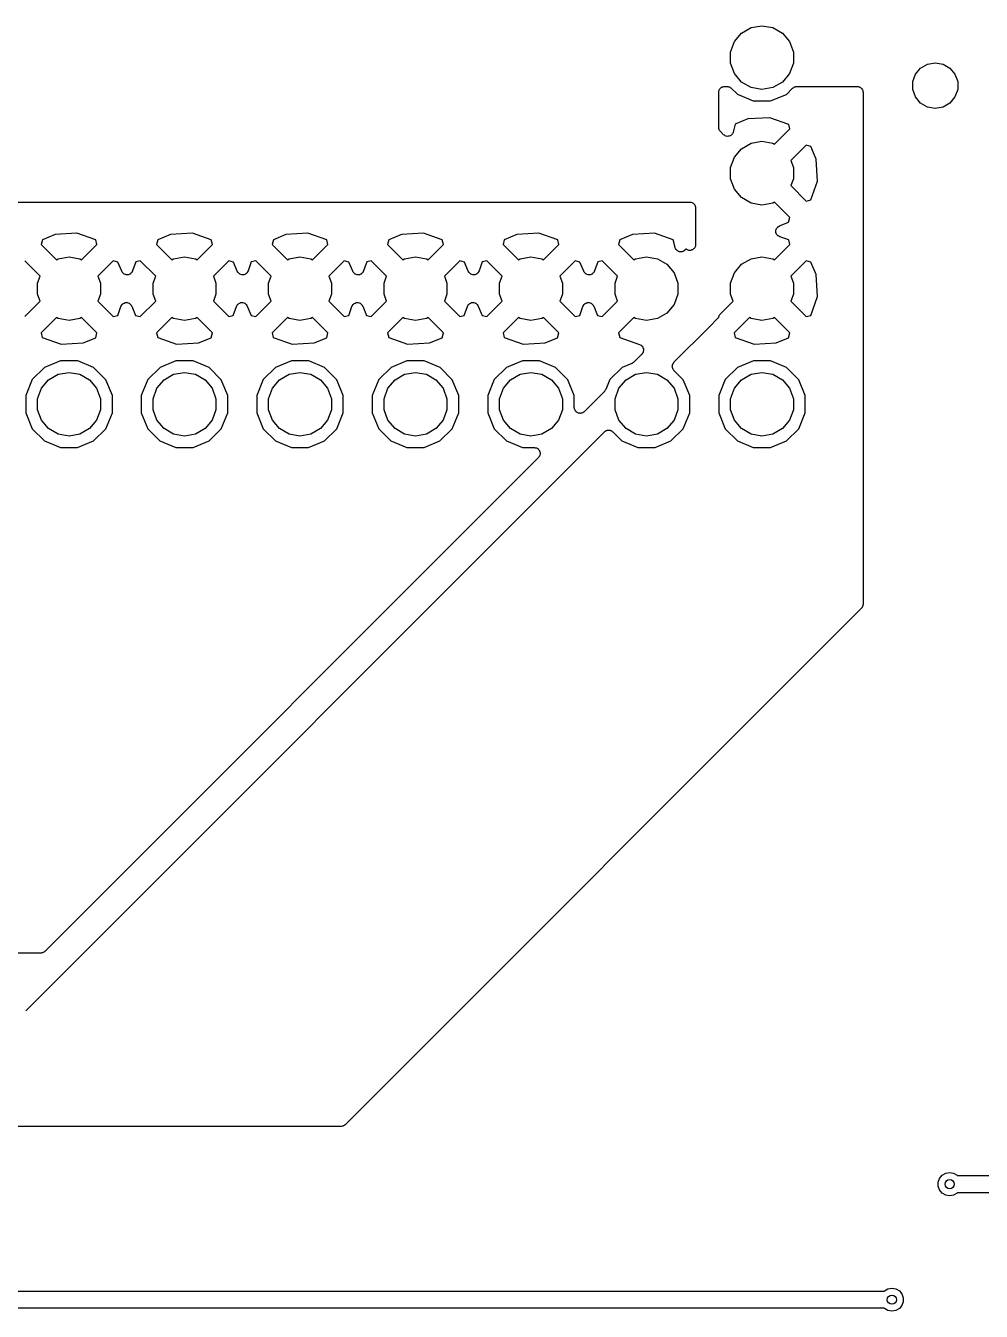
# Model space of a CAD drawing. Extents: x 25 to 346, y -457 to -16.
# Drawn here: x 163.83 to 184.85, y -402.85 to -374.58 of the extents above; entities that cross this region are included whole.
import ezdxf

# ---------------------------------------------------------------- set-up
doc = ezdxf.new("R2010")
doc.units = 0
doc.header["$MEASUREMENT"] = 0
doc.layers.add('BLACK', color=7, linetype='CONTINUOUS')

msp = doc.modelspace()

# ---------------------------------------------------------------- linework, layer by layer
at = {"layer": 'Black'}
for p, q in [((179.572, -374.748), (179.783, -374.626)), ((179.783, -374.626), (180.022, -374.584)), ((180.022, -374.584), (180.262, -374.626)), ((180.262, -374.626), (180.473, -374.748)), ((179.332, -375.163), (179.415, -374.934)), ((179.415, -374.934), (179.572, -374.748)), ((180.473, -374.748), (180.63, -374.934)), ((180.63, -374.934), (180.713, -375.163)), ((179.332, -375.407), (179.332, -375.163)), ((180.713, -375.163), (180.713, -375.407)), ((179.415, -375.636), (179.332, -375.407)), ((180.713, -375.407), (180.63, -375.636)), ((183.398, -375.649), (183.51, -375.516)), ((183.51, -375.516), (183.661, -375.428)), ((183.661, -375.428), (183.832, -375.398)), ((183.832, -375.398), (184.004, -375.428)), ((184.004, -375.428), (184.155, -375.516)), ((184.155, -375.516), (184.267, -375.649)), ((179.572, -375.822), (179.415, -375.636)), ((179.783, -375.944), (179.572, -375.822)), ((180.473, -375.822), (180.262, -375.944)), ((180.63, -375.636), (180.473, -375.822)), ((183.338, -375.813), (183.398, -375.649)), ((183.338, -375.987), (183.338, -375.813)), ((184.267, -375.649), (184.327, -375.813)), ((184.327, -375.813), (184.327, -375.987)), ((179.07, -376.047), (179.072, -376.036)), ((179.07, -376.82), (179.07, -376.047)), ((179.072, -376.025), (179.076, -376.015)), ((179.072, -376.036), (179.072, -376.025)), ((179.076, -376.015), (179.078, -376.004)), ((179.078, -376.004), (179.083, -375.994)), ((179.083, -375.994), (179.087, -375.983)), ((179.087, -375.983), (179.094, -375.975)), ((179.094, -375.975), (179.1, -375.965)), ((179.1, -375.965), (179.108, -375.958)), ((179.108, -375.958), (179.115, -375.95)), ((179.115, -375.95), (179.125, -375.944)), ((179.125, -375.944), (179.133, -375.937)), ((179.133, -375.937), (179.144, -375.933)), ((179.144, -375.933), (179.154, -375.928)), ((179.154, -375.928), (179.165, -375.926)), ((179.165, -375.926), (179.175, -375.922)), ((179.175, -375.922), (179.186, -375.922)), ((179.186, -375.922), (179.197, -375.92)), ((179.197, -375.92), (179.258, -375.92)), ((179.258, -375.92), (179.263, -375.921)), ((179.263, -375.921), (179.269, -375.92)), ((179.269, -375.92), (179.285, -375.925)), ((179.285, -375.925), (179.301, -375.928)), ((179.301, -375.928), (179.306, -375.93)), ((179.306, -375.93), (179.312, -375.932)), ((179.312, -375.932), (179.325, -375.941)), ((179.325, -375.941), (179.339, -375.95)), ((179.339, -375.95), (179.343, -375.954)), ((179.343, -375.954), (179.348, -375.957)), ((179.348, -375.957), (179.482, -376.092)), ((179.482, -376.092), (179.832, -376.237)), ((180.022, -375.986), (179.783, -375.944)), ((180.262, -375.944), (180.022, -375.986)), ((180.211, -376.238), (180.561, -376.093)), ((180.561, -376.093), (180.697, -375.957)), ((180.697, -375.957), (180.702, -375.954)), ((180.702, -375.954), (180.706, -375.95)), ((180.706, -375.95), (180.72, -375.941)), ((180.72, -375.941), (180.734, -375.932)), ((180.734, -375.932), (180.739, -375.93)), ((180.739, -375.93), (180.744, -375.928)), ((180.744, -375.928), (180.76, -375.925)), ((180.76, -375.925), (180.776, -375.92)), ((180.776, -375.92), (180.782, -375.921)), ((180.782, -375.921), (180.787, -375.92)), ((180.787, -375.92), (182.118, -375.92)), ((182.118, -375.92), (182.129, -375.922)), ((182.129, -375.922), (182.14, -375.922)), ((182.14, -375.922), (182.15, -375.926)), ((182.15, -375.926), (182.161, -375.928)), ((182.161, -375.928), (182.171, -375.933)), ((182.171, -375.933), (182.181, -375.937)), ((182.181, -375.937), (182.19, -375.944)), ((182.19, -375.944), (182.2, -375.95)), ((182.2, -375.95), (182.207, -375.958)), ((182.207, -375.958), (182.215, -375.965)), ((182.215, -375.965), (182.221, -375.975)), ((182.221, -375.975), (182.228, -375.983)), ((182.228, -375.983), (182.232, -375.994)), ((182.232, -375.994), (182.237, -376.004)), ((182.237, -376.004), (182.239, -376.015)), ((182.239, -376.015), (182.243, -376.025)), ((182.243, -376.025), (182.243, -376.036)), ((182.243, -376.036), (182.245, -376.047)), ((182.245, -376.047), (182.245, -387.297)), ((183.398, -376.151), (183.338, -375.987)), ((183.51, -376.284), (183.398, -376.151)), ((184.267, -376.151), (184.155, -376.284)), ((184.327, -375.987), (184.267, -376.151)), ((179.832, -376.237), (180.211, -376.238)), ((183.661, -376.372), (183.51, -376.284)), ((183.832, -376.402), (183.661, -376.372)), ((184.004, -376.372), (183.832, -376.402)), ((184.155, -376.284), (184.004, -376.372)), ((179.714, -376.633), (179.436, -376.748)), ((180.197, -376.607), (179.714, -376.633)), ((180.61, -376.753), (180.197, -376.607)), ((179.071, -376.825), (179.07, -376.82)), ((179.07, -376.831), (179.071, -376.825)), ((179.075, -376.847), (179.07, -376.831)), ((179.078, -376.863), (179.075, -376.847)), ((179.08, -376.868), (179.078, -376.863)), ((179.082, -376.874), (179.08, -376.868)), ((179.091, -376.887), (179.082, -376.874)), ((179.1, -376.902), (179.091, -376.887)), ((179.104, -376.905), (179.1, -376.902)), ((179.107, -376.91), (179.104, -376.905)), ((179.178, -376.981), (179.107, -376.91)), ((179.179, -376.981), (179.178, -376.981)), ((179.178, -376.981), (179.178, -376.981)), ((179.196, -376.993), (179.179, -376.981)), ((179.214, -377.006), (179.196, -376.993)), ((179.341, -376.995), (179.321, -377.004)), ((179.357, -376.979), (179.341, -376.994)), ((179.341, -376.994), (179.341, -376.995)), ((179.341, -376.995), (179.341, -376.995)), ((179.372, -376.964), (179.357, -376.979)), ((179.381, -376.943), (179.372, -376.963)), ((179.372, -376.963), (179.372, -376.963)), ((179.372, -376.963), (179.372, -376.964)), ((179.391, -376.924), (179.381, -376.943)), ((179.436, -376.748), (179.391, -376.923)), ((179.391, -376.923), (179.391, -376.923)), ((179.391, -376.923), (179.391, -376.924)), ((180.3, -377.188), (180.636, -376.853)), ((180.636, -376.853), (180.61, -376.753)), ((179.215, -377.006), (179.214, -377.006)), ((179.236, -377.012), (179.215, -377.006)), ((179.215, -377.006), (179.215, -377.006)), ((179.257, -377.017), (179.236, -377.012)), ((179.258, -377.017), (179.257, -377.017)), ((179.257, -377.017), (179.257, -377.017)), ((179.279, -377.015), (179.258, -377.017)), ((179.301, -377.013), (179.279, -377.015)), ((179.302, -377.013), (179.301, -377.013)), ((179.301, -377.013), (179.301, -377.013)), ((179.321, -377.004), (179.302, -377.013)), ((179.572, -377.288), (179.783, -377.166)), ((179.783, -377.166), (180.022, -377.124)), ((180.022, -377.124), (180.262, -377.166)), ((180.262, -377.166), (180.3, -377.188)), ((180.995, -377.212), (180.657, -377.55)), ((181.099, -377.239), (180.995, -377.212)), ((181.214, -377.516), (181.099, -377.239)), ((179.332, -377.703), (179.415, -377.474)), ((179.415, -377.474), (179.572, -377.288)), ((180.657, -377.55), (180.713, -377.703)), ((181.24, -377.999), (181.214, -377.516)), ((179.332, -377.947), (179.332, -377.703)), ((180.713, -377.703), (180.713, -377.947)), ((179.415, -378.176), (179.332, -377.947)), ((180.713, -377.947), (180.657, -378.1)), ((180.657, -378.1), (180.995, -378.438)), ((181.095, -378.412), (181.24, -377.999)), ((179.572, -378.362), (179.415, -378.176)), ((179.783, -378.484), (179.572, -378.362)), ((180.995, -378.438), (181.095, -378.412)), ((153.162, -378.46), (178.435, -378.46)), ((178.435, -378.46), (178.446, -378.462)), ((178.446, -378.462), (178.457, -378.462)), ((178.457, -378.462), (178.467, -378.466)), ((178.467, -378.466), (178.478, -378.468)), ((178.478, -378.468), (178.488, -378.473)), ((178.488, -378.473), (178.498, -378.477)), ((178.498, -378.477), (178.507, -378.484)), ((178.507, -378.484), (178.517, -378.49)), ((178.517, -378.49), (178.524, -378.498)), ((178.524, -378.498), (178.532, -378.505)), ((178.532, -378.505), (178.538, -378.515)), ((178.538, -378.515), (178.545, -378.523)), ((178.545, -378.523), (178.549, -378.534)), ((178.549, -378.534), (178.554, -378.544)), ((178.554, -378.544), (178.556, -378.555)), ((178.556, -378.555), (178.56, -378.565)), ((178.56, -378.565), (178.56, -378.576)), ((178.56, -378.576), (178.562, -378.587)), ((178.562, -378.587), (178.562, -379.398)), ((180.022, -378.526), (179.783, -378.484)), ((180.262, -378.484), (180.022, -378.526)), ((180.3, -378.462), (180.262, -378.484)), ((180.636, -378.797), (180.3, -378.462)), ((180.405, -378.986), (180.609, -378.902)), ((180.609, -378.902), (180.636, -378.797)), ((164.474, -379.173), (164.196, -379.288)), ((164.957, -379.147), (164.474, -379.173)), ((165.37, -379.293), (164.957, -379.147)), ((167.014, -379.173), (166.736, -379.288)), ((167.497, -379.147), (167.014, -379.173)), ((167.91, -379.293), (167.497, -379.147)), ((169.554, -379.173), (169.276, -379.288)), ((170.037, -379.147), (169.554, -379.173)), ((170.45, -379.293), (170.037, -379.147)), ((172.094, -379.173), (171.816, -379.288)), ((172.577, -379.147), (172.094, -379.173)), ((172.99, -379.293), (172.577, -379.147)), ((174.634, -379.173), (174.356, -379.288)), ((175.117, -379.147), (174.634, -379.173)), ((175.53, -379.293), (175.117, -379.147)), ((177.174, -379.173), (176.896, -379.288)), ((177.657, -379.147), (177.174, -379.173)), ((178.07, -379.293), (177.657, -379.147)), ((180.328, -379.087), (180.329, -379.085)), ((180.329, -379.107), (180.328, -379.087)), ((180.329, -379.082), (180.335, -379.064)), ((180.329, -379.085), (180.329, -379.082)), ((180.329, -379.127), (180.329, -379.107)), ((180.33, -379.129), (180.329, -379.127)), ((180.33, -379.131), (180.33, -379.129)), ((180.338, -379.149), (180.33, -379.131)), ((180.335, -379.064), (180.341, -379.044)), ((180.345, -379.168), (180.338, -379.149)), ((180.341, -379.044), (180.343, -379.043)), ((180.343, -379.041), (180.356, -379.025)), ((180.343, -379.043), (180.343, -379.041)), ((180.346, -379.169), (180.345, -379.168)), ((180.347, -379.171), (180.346, -379.169)), ((180.36, -379.186), (180.347, -379.171)), ((180.356, -379.025), (180.368, -379.01)), ((180.373, -379.201), (180.36, -379.186)), ((180.368, -379.01), (180.37, -379.008)), ((180.37, -379.008), (180.371, -379.007)), ((180.371, -379.007), (180.388, -378.997)), ((180.375, -379.202), (180.373, -379.201)), ((180.377, -379.204), (180.375, -379.202)), ((180.394, -379.213), (180.377, -379.204)), ((180.388, -378.997), (180.405, -378.986)), ((180.412, -379.223), (180.394, -379.213)), ((180.61, -379.293), (180.412, -379.223)), ((164.196, -379.288), (164.169, -379.393)), ((164.169, -379.393), (164.505, -379.728)), ((165.06, -379.728), (165.396, -379.393)), ((165.396, -379.393), (165.37, -379.293)), ((166.736, -379.288), (166.709, -379.393)), ((166.709, -379.393), (167.045, -379.728)), ((167.6, -379.728), (167.936, -379.393)), ((167.936, -379.393), (167.91, -379.293)), ((169.276, -379.288), (169.249, -379.393)), ((169.249, -379.393), (169.585, -379.728)), ((170.14, -379.728), (170.476, -379.393)), ((170.476, -379.393), (170.45, -379.293)), ((171.816, -379.288), (171.789, -379.393)), ((171.789, -379.393), (172.125, -379.728)), ((172.68, -379.728), (173.016, -379.393)), ((173.016, -379.393), (172.99, -379.293)), ((174.356, -379.288), (174.329, -379.393)), ((174.329, -379.393), (174.665, -379.728)), ((175.22, -379.728), (175.556, -379.393)), ((175.556, -379.393), (175.53, -379.293)), ((176.896, -379.288), (176.869, -379.393)), ((176.869, -379.393), (177.205, -379.728)), ((178.114, -379.463), (178.07, -379.293)), ((178.114, -379.464), (178.114, -379.463)), ((178.114, -379.463), (178.114, -379.463)), ((178.124, -379.483), (178.114, -379.464)), ((178.133, -379.503), (178.124, -379.483)), ((178.133, -379.504), (178.133, -379.503)), ((178.133, -379.503), (178.133, -379.503)), ((178.148, -379.519), (178.133, -379.504)), ((178.164, -379.534), (178.148, -379.519)), ((178.164, -379.535), (178.164, -379.534)), ((178.184, -379.544), (178.164, -379.535)), ((178.164, -379.535), (178.164, -379.535)), ((178.203, -379.553), (178.184, -379.544)), ((178.309, -379.533), (178.291, -379.546)), ((178.326, -379.521), (178.309, -379.533)), ((178.327, -379.521), (178.326, -379.521)), ((178.354, -379.494), (178.327, -379.521)), ((178.327, -379.521), (178.327, -379.521)), ((178.359, -379.498), (178.354, -379.494)), ((178.371, -379.508), (178.359, -379.498)), ((178.377, -379.51), (178.371, -379.508)), ((178.381, -379.513), (178.377, -379.51)), ((178.397, -379.518), (178.381, -379.513)), ((178.413, -379.523), (178.397, -379.518)), ((178.419, -379.523), (178.413, -379.523)), ((178.424, -379.525), (178.419, -379.523)), ((178.44, -379.523), (178.424, -379.525)), ((178.457, -379.523), (178.44, -379.523)), ((178.462, -379.521), (178.457, -379.523)), ((178.468, -379.521), (178.462, -379.521)), ((178.483, -379.514), (178.468, -379.521)), ((178.498, -379.508), (178.483, -379.514)), ((178.503, -379.505), (178.498, -379.508)), ((178.508, -379.502), (178.503, -379.505)), ((178.52, -379.491), (178.508, -379.502)), ((178.532, -379.48), (178.52, -379.491)), ((178.535, -379.475), (178.532, -379.48)), ((178.539, -379.471), (178.535, -379.475)), ((178.546, -379.456), (178.539, -379.471)), ((178.554, -379.442), (178.546, -379.456)), ((178.555, -379.436), (178.554, -379.442)), ((178.558, -379.431), (178.555, -379.436)), ((178.559, -379.415), (178.558, -379.431)), ((178.562, -379.398), (178.559, -379.415)), ((180.3, -379.728), (180.636, -379.393)), ((180.636, -379.393), (180.61, -379.293)), ((164.148, -380.09), (163.81, -379.752)), ((164.505, -379.728), (164.543, -379.706)), ((164.543, -379.706), (164.782, -379.664)), ((164.782, -379.664), (165.022, -379.706)), ((165.022, -379.706), (165.06, -379.728)), ((165.755, -379.752), (165.417, -380.09)), ((165.859, -379.779), (165.755, -379.752)), ((165.943, -379.982), (165.859, -379.779)), ((166.25, -379.778), (166.18, -379.976)), ((166.35, -379.752), (166.25, -379.778)), ((166.688, -380.09), (166.35, -379.752)), ((167.045, -379.728), (167.083, -379.706)), ((167.083, -379.706), (167.322, -379.664)), ((167.322, -379.664), (167.562, -379.706)), ((167.562, -379.706), (167.6, -379.728)), ((168.295, -379.752), (167.957, -380.09)), ((168.399, -379.779), (168.295, -379.752)), ((168.483, -379.982), (168.399, -379.779)), ((168.79, -379.778), (168.72, -379.976)), ((168.89, -379.752), (168.79, -379.778)), ((169.228, -380.09), (168.89, -379.752)), ((169.585, -379.728), (169.623, -379.706)), ((169.623, -379.706), (169.862, -379.664)), ((169.862, -379.664), (170.102, -379.706)), ((170.102, -379.706), (170.14, -379.728)), ((170.835, -379.752), (170.497, -380.09)), ((170.939, -379.779), (170.835, -379.752)), ((171.023, -379.982), (170.939, -379.779)), ((171.33, -379.778), (171.26, -379.976)), ((171.43, -379.752), (171.33, -379.778)), ((171.768, -380.09), (171.43, -379.752)), ((172.125, -379.728), (172.163, -379.706)), ((172.163, -379.706), (172.403, -379.664)), ((172.403, -379.664), (172.642, -379.706)), ((172.642, -379.706), (172.68, -379.728)), ((173.375, -379.752), (173.037, -380.09)), ((173.479, -379.779), (173.375, -379.752)), ((173.563, -379.982), (173.479, -379.779)), ((173.87, -379.778), (173.8, -379.976)), ((173.97, -379.752), (173.87, -379.778)), ((174.308, -380.09), (173.97, -379.752)), ((174.665, -379.728), (174.703, -379.706)), ((174.703, -379.706), (174.942, -379.664)), ((174.942, -379.664), (175.182, -379.706)), ((175.182, -379.706), (175.22, -379.728)), ((175.915, -379.752), (175.577, -380.09)), ((176.019, -379.779), (175.915, -379.752)), ((176.103, -379.982), (176.019, -379.779)), ((176.41, -379.778), (176.34, -379.976)), ((176.51, -379.752), (176.41, -379.778)), ((176.848, -380.09), (176.51, -379.752)), ((177.205, -379.728), (177.243, -379.706)), ((177.243, -379.706), (177.482, -379.664)), ((177.482, -379.664), (177.722, -379.706)), ((177.722, -379.706), (177.933, -379.828)), ((178.204, -379.553), (178.203, -379.553)), ((178.226, -379.555), (178.204, -379.553)), ((178.204, -379.553), (178.204, -379.553)), ((178.247, -379.557), (178.226, -379.555)), ((178.248, -379.557), (178.247, -379.557)), ((178.269, -379.552), (178.248, -379.557)), ((178.248, -379.557), (178.248, -379.557)), ((178.29, -379.546), (178.269, -379.552)), ((178.291, -379.546), (178.29, -379.546)), ((178.29, -379.546), (178.29, -379.546)), ((179.572, -379.828), (179.783, -379.706)), ((179.783, -379.706), (180.022, -379.664)), ((180.022, -379.664), (180.262, -379.706)), ((180.262, -379.706), (180.3, -379.728)), ((180.995, -379.752), (180.657, -380.09)), ((181.099, -379.779), (180.995, -379.752)), ((181.214, -380.056), (181.099, -379.779)), ((164.092, -380.243), (164.148, -380.09)), ((165.417, -380.09), (165.473, -380.243)), ((165.954, -379.999), (165.943, -379.982)), ((165.964, -380.016), (165.954, -379.999)), ((165.966, -380.018), (165.964, -380.016)), ((165.967, -380.019), (165.966, -380.018)), ((165.983, -380.032), (165.967, -380.019)), ((165.998, -380.044), (165.983, -380.032)), ((166, -380.045), (165.998, -380.044)), ((166.002, -380.046), (166, -380.045)), ((166.021, -380.052), (166.002, -380.046)), ((166.04, -380.059), (166.021, -380.052)), ((166.042, -380.059), (166.04, -380.059)), ((166.044, -380.06), (166.042, -380.059)), ((166.064, -380.059), (166.044, -380.06)), ((166.084, -380.058), (166.064, -380.059)), ((166.086, -380.058), (166.084, -380.058)), ((166.088, -380.058), (166.086, -380.058)), ((166.107, -380.05), (166.088, -380.058)), ((166.125, -380.043), (166.107, -380.05)), ((166.127, -380.042), (166.125, -380.043)), ((166.129, -380.041), (166.127, -380.042)), ((166.144, -380.027), (166.129, -380.041)), ((166.159, -380.014), (166.144, -380.027)), ((166.16, -380.012), (166.159, -380.014)), ((166.161, -380.011), (166.16, -380.012)), ((166.171, -379.993), (166.161, -380.011)), ((166.18, -379.976), (166.171, -379.993)), ((166.632, -380.243), (166.688, -380.09)), ((167.957, -380.09), (168.013, -380.243)), ((168.494, -379.999), (168.483, -379.982)), ((168.504, -380.016), (168.494, -379.999)), ((168.506, -380.018), (168.504, -380.016)), ((168.507, -380.019), (168.506, -380.018)), ((168.523, -380.032), (168.507, -380.019)), ((168.538, -380.044), (168.523, -380.032)), ((168.54, -380.045), (168.538, -380.044)), ((168.542, -380.046), (168.54, -380.045)), ((168.561, -380.052), (168.542, -380.046)), ((168.58, -380.059), (168.561, -380.052)), ((168.582, -380.059), (168.58, -380.059)), ((168.584, -380.06), (168.582, -380.059)), ((168.604, -380.059), (168.584, -380.06)), ((168.624, -380.058), (168.604, -380.059)), ((168.626, -380.058), (168.624, -380.058)), ((168.628, -380.058), (168.626, -380.058)), ((168.647, -380.05), (168.628, -380.058)), ((168.665, -380.043), (168.647, -380.05)), ((168.667, -380.042), (168.665, -380.043)), ((168.669, -380.041), (168.667, -380.042)), ((168.684, -380.027), (168.669, -380.041)), ((168.699, -380.014), (168.684, -380.027)), ((168.7, -380.012), (168.699, -380.014)), ((168.701, -380.011), (168.7, -380.012)), ((168.711, -379.993), (168.701, -380.011)), ((168.72, -379.976), (168.711, -379.993)), ((169.172, -380.243), (169.228, -380.09)), ((170.497, -380.09), (170.553, -380.243)), ((171.034, -379.999), (171.023, -379.982)), ((171.044, -380.016), (171.034, -379.999)), ((171.046, -380.018), (171.044, -380.016)), ((171.047, -380.019), (171.046, -380.018)), ((171.063, -380.032), (171.047, -380.019)), ((171.078, -380.044), (171.063, -380.032)), ((171.08, -380.045), (171.078, -380.044)), ((171.082, -380.046), (171.08, -380.045)), ((171.101, -380.052), (171.082, -380.046)), ((171.12, -380.059), (171.101, -380.052)), ((171.122, -380.059), (171.12, -380.059)), ((171.124, -380.06), (171.122, -380.059)), ((171.144, -380.059), (171.124, -380.06)), ((171.164, -380.058), (171.144, -380.059)), ((171.166, -380.058), (171.164, -380.058)), ((171.168, -380.058), (171.166, -380.058)), ((171.187, -380.05), (171.168, -380.058)), ((171.205, -380.043), (171.187, -380.05)), ((171.207, -380.042), (171.205, -380.043)), ((171.209, -380.041), (171.207, -380.042)), ((171.224, -380.027), (171.209, -380.041)), ((171.239, -380.014), (171.224, -380.027)), ((171.24, -380.012), (171.239, -380.014)), ((171.241, -380.011), (171.24, -380.012)), ((171.251, -379.993), (171.241, -380.011)), ((171.26, -379.976), (171.251, -379.993)), ((171.712, -380.243), (171.768, -380.09)), ((173.037, -380.09), (173.093, -380.243)), ((173.574, -379.999), (173.563, -379.982)), ((173.584, -380.016), (173.574, -379.999)), ((173.586, -380.018), (173.584, -380.016)), ((173.587, -380.019), (173.586, -380.018)), ((173.603, -380.032), (173.587, -380.019)), ((173.618, -380.044), (173.603, -380.032)), ((173.62, -380.045), (173.618, -380.044)), ((173.622, -380.046), (173.62, -380.045)), ((173.641, -380.052), (173.622, -380.046)), ((173.66, -380.059), (173.641, -380.052)), ((173.662, -380.059), (173.66, -380.059)), ((173.664, -380.06), (173.662, -380.059)), ((173.684, -380.059), (173.664, -380.06)), ((173.704, -380.058), (173.684, -380.059)), ((173.706, -380.058), (173.704, -380.058)), ((173.708, -380.058), (173.706, -380.058)), ((173.727, -380.05), (173.708, -380.058)), ((173.745, -380.043), (173.727, -380.05)), ((173.747, -380.042), (173.745, -380.043)), ((173.749, -380.041), (173.747, -380.042)), ((173.764, -380.027), (173.749, -380.041)), ((173.779, -380.014), (173.764, -380.027)), ((173.78, -380.012), (173.779, -380.014)), ((173.781, -380.011), (173.78, -380.012)), ((173.791, -379.993), (173.781, -380.011)), ((173.8, -379.976), (173.791, -379.993)), ((174.252, -380.243), (174.308, -380.09)), ((175.577, -380.09), (175.633, -380.243)), ((176.114, -379.999), (176.103, -379.982)), ((176.124, -380.016), (176.114, -379.999)), ((176.126, -380.018), (176.124, -380.016)), ((176.127, -380.019), (176.126, -380.018)), ((176.143, -380.032), (176.127, -380.019)), ((176.158, -380.044), (176.143, -380.032)), ((176.16, -380.045), (176.158, -380.044)), ((176.162, -380.046), (176.16, -380.045)), ((176.181, -380.052), (176.162, -380.046)), ((176.2, -380.059), (176.181, -380.052)), ((176.202, -380.059), (176.2, -380.059)), ((176.204, -380.06), (176.202, -380.059)), ((176.224, -380.059), (176.204, -380.06)), ((176.244, -380.058), (176.224, -380.059)), ((176.246, -380.058), (176.244, -380.058)), ((176.248, -380.058), (176.246, -380.058)), ((176.267, -380.05), (176.248, -380.058)), ((176.285, -380.043), (176.267, -380.05)), ((176.287, -380.042), (176.285, -380.043)), ((176.289, -380.041), (176.287, -380.042)), ((176.304, -380.027), (176.289, -380.041)), ((176.319, -380.014), (176.304, -380.027)), ((176.32, -380.012), (176.319, -380.014)), ((176.321, -380.011), (176.32, -380.012)), ((176.331, -379.993), (176.321, -380.011)), ((176.34, -379.976), (176.331, -379.993)), ((176.792, -380.243), (176.848, -380.09)), ((177.933, -379.828), (178.09, -380.014)), ((178.09, -380.014), (178.173, -380.243)), ((179.332, -380.243), (179.415, -380.014)), ((179.415, -380.014), (179.572, -379.828)), ((180.657, -380.09), (180.713, -380.243)), ((181.24, -380.539), (181.214, -380.056)), ((164.092, -380.487), (164.092, -380.243)), ((165.473, -380.243), (165.473, -380.487)), ((166.632, -380.487), (166.632, -380.243)), ((168.013, -380.243), (168.013, -380.487)), ((169.172, -380.487), (169.172, -380.243)), ((170.553, -380.243), (170.553, -380.487)), ((171.712, -380.487), (171.712, -380.243)), ((173.093, -380.243), (173.093, -380.487)), ((174.252, -380.487), (174.252, -380.243)), ((175.633, -380.243), (175.633, -380.487)), ((176.792, -380.487), (176.792, -380.243)), ((178.173, -380.243), (178.173, -380.487)), ((179.332, -380.487), (179.332, -380.243)), ((180.713, -380.243), (180.713, -380.487)), ((163.81, -380.978), (164.148, -380.64)), ((164.148, -380.64), (164.092, -380.487)), ((165.473, -380.487), (165.417, -380.64)), ((165.417, -380.64), (165.755, -380.978)), ((165.998, -380.68), (166.017, -380.672)), ((166.017, -380.672), (166.019, -380.672)), ((166.019, -380.672), (166.021, -380.672)), ((166.021, -380.672), (166.041, -380.671)), ((166.041, -380.671), (166.061, -380.67)), ((166.061, -380.67), (166.063, -380.671)), ((166.063, -380.671), (166.065, -380.671)), ((166.065, -380.671), (166.084, -380.678)), ((166.35, -380.978), (166.688, -380.64)), ((166.688, -380.64), (166.632, -380.487)), ((168.013, -380.487), (167.957, -380.64)), ((167.957, -380.64), (168.295, -380.978)), ((168.538, -380.68), (168.557, -380.672)), ((168.557, -380.672), (168.559, -380.672)), ((168.559, -380.672), (168.561, -380.672)), ((168.561, -380.672), (168.581, -380.671)), ((168.581, -380.671), (168.601, -380.67)), ((168.601, -380.67), (168.603, -380.671)), ((168.603, -380.671), (168.605, -380.671)), ((168.605, -380.671), (168.624, -380.678)), ((168.89, -380.978), (169.228, -380.64)), ((169.228, -380.64), (169.172, -380.487)), ((170.553, -380.487), (170.497, -380.64)), ((170.497, -380.64), (170.835, -380.978)), ((171.078, -380.68), (171.097, -380.672)), ((171.097, -380.672), (171.099, -380.672)), ((171.099, -380.672), (171.101, -380.672)), ((171.101, -380.672), (171.121, -380.671)), ((171.121, -380.671), (171.141, -380.67)), ((171.141, -380.67), (171.143, -380.671)), ((171.143, -380.671), (171.145, -380.671)), ((171.145, -380.671), (171.164, -380.678)), ((171.43, -380.978), (171.768, -380.64)), ((171.768, -380.64), (171.712, -380.487)), ((173.093, -380.487), (173.037, -380.64)), ((173.037, -380.64), (173.375, -380.978)), ((173.618, -380.68), (173.637, -380.672)), ((173.637, -380.672), (173.639, -380.672)), ((173.639, -380.672), (173.641, -380.672)), ((173.641, -380.672), (173.661, -380.671)), ((173.661, -380.671), (173.681, -380.67)), ((173.681, -380.67), (173.683, -380.671)), ((173.683, -380.671), (173.685, -380.671)), ((173.685, -380.671), (173.704, -380.678)), ((173.97, -380.978), (174.308, -380.64)), ((174.308, -380.64), (174.252, -380.487)), ((175.633, -380.487), (175.577, -380.64)), ((175.577, -380.64), (175.915, -380.978)), ((176.158, -380.68), (176.177, -380.672)), ((176.177, -380.672), (176.179, -380.672)), ((176.179, -380.672), (176.181, -380.672)), ((176.181, -380.672), (176.201, -380.671)), ((176.201, -380.671), (176.221, -380.67)), ((176.221, -380.67), (176.223, -380.671)), ((176.223, -380.671), (176.225, -380.671)), ((176.225, -380.671), (176.244, -380.678)), ((176.51, -380.978), (176.848, -380.64)), ((176.848, -380.64), (176.792, -380.487)), ((178.173, -380.487), (178.09, -380.716)), ((179.105, -380.924), (179.388, -380.64)), ((179.388, -380.64), (179.332, -380.487)), ((180.713, -380.487), (180.657, -380.64)), ((180.657, -380.64), (180.995, -380.978)), ((181.095, -380.952), (181.24, -380.539)), ((165.755, -380.978), (165.855, -380.952)), ((165.855, -380.952), (165.925, -380.754)), ((165.925, -380.754), (165.934, -380.737)), ((165.934, -380.737), (165.944, -380.719)), ((165.944, -380.719), (165.945, -380.718)), ((165.945, -380.718), (165.946, -380.716)), ((165.946, -380.716), (165.961, -380.703)), ((165.961, -380.703), (165.976, -380.689)), ((165.976, -380.689), (165.978, -380.688)), ((165.978, -380.688), (165.98, -380.687)), ((165.98, -380.687), (165.998, -380.68)), ((166.084, -380.678), (166.103, -380.684)), ((166.103, -380.684), (166.105, -380.685)), ((166.105, -380.685), (166.107, -380.686)), ((166.107, -380.686), (166.122, -380.698)), ((166.122, -380.698), (166.138, -380.711)), ((166.138, -380.711), (166.139, -380.712)), ((166.139, -380.712), (166.141, -380.714)), ((166.141, -380.714), (166.151, -380.731)), ((166.151, -380.731), (166.162, -380.748)), ((166.162, -380.748), (166.246, -380.951)), ((166.246, -380.951), (166.35, -380.978)), ((168.295, -380.978), (168.395, -380.952)), ((168.395, -380.952), (168.465, -380.754)), ((168.465, -380.754), (168.474, -380.737)), ((168.474, -380.737), (168.484, -380.719)), ((168.484, -380.719), (168.485, -380.718)), ((168.485, -380.718), (168.486, -380.716)), ((168.486, -380.716), (168.501, -380.703)), ((168.501, -380.703), (168.516, -380.689)), ((168.516, -380.689), (168.518, -380.688)), ((168.518, -380.688), (168.52, -380.687)), ((168.52, -380.687), (168.538, -380.68)), ((168.624, -380.678), (168.643, -380.684)), ((168.643, -380.684), (168.645, -380.685)), ((168.645, -380.685), (168.647, -380.686)), ((168.647, -380.686), (168.662, -380.698)), ((168.662, -380.698), (168.678, -380.711)), ((168.678, -380.711), (168.679, -380.712)), ((168.679, -380.712), (168.681, -380.714)), ((168.681, -380.714), (168.691, -380.731)), ((168.691, -380.731), (168.702, -380.748)), ((168.702, -380.748), (168.786, -380.951)), ((168.786, -380.951), (168.89, -380.978)), ((170.835, -380.978), (170.935, -380.952)), ((170.935, -380.952), (171.005, -380.754)), ((171.005, -380.754), (171.014, -380.737)), ((171.014, -380.737), (171.024, -380.719)), ((171.024, -380.719), (171.025, -380.718)), ((171.025, -380.718), (171.026, -380.716)), ((171.026, -380.716), (171.041, -380.703)), ((171.041, -380.703), (171.056, -380.689)), ((171.056, -380.689), (171.058, -380.688)), ((171.058, -380.688), (171.06, -380.687)), ((171.06, -380.687), (171.078, -380.68)), ((171.164, -380.678), (171.183, -380.684)), ((171.183, -380.684), (171.185, -380.685)), ((171.185, -380.685), (171.187, -380.686)), ((171.187, -380.686), (171.202, -380.698)), ((171.202, -380.698), (171.218, -380.711)), ((171.218, -380.711), (171.219, -380.712)), ((171.219, -380.712), (171.221, -380.714)), ((171.221, -380.714), (171.231, -380.731)), ((171.231, -380.731), (171.242, -380.748)), ((171.242, -380.748), (171.326, -380.951)), ((171.326, -380.951), (171.43, -380.978)), ((173.375, -380.978), (173.475, -380.952)), ((173.475, -380.952), (173.545, -380.754)), ((173.545, -380.754), (173.554, -380.737)), ((173.554, -380.737), (173.564, -380.719)), ((173.564, -380.719), (173.565, -380.718)), ((173.565, -380.718), (173.566, -380.716)), ((173.566, -380.716), (173.581, -380.703)), ((173.581, -380.703), (173.596, -380.689)), ((173.596, -380.689), (173.598, -380.688)), ((173.598, -380.688), (173.6, -380.687)), ((173.6, -380.687), (173.618, -380.68)), ((173.704, -380.678), (173.723, -380.684)), ((173.723, -380.684), (173.725, -380.685)), ((173.725, -380.685), (173.727, -380.686)), ((173.727, -380.686), (173.742, -380.698)), ((173.742, -380.698), (173.758, -380.711)), ((173.758, -380.711), (173.759, -380.712)), ((173.759, -380.712), (173.761, -380.714)), ((173.761, -380.714), (173.771, -380.731)), ((173.771, -380.731), (173.782, -380.748)), ((173.782, -380.748), (173.866, -380.951)), ((173.866, -380.951), (173.97, -380.978)), ((175.915, -380.978), (176.015, -380.952)), ((176.015, -380.952), (176.085, -380.754)), ((176.085, -380.754), (176.094, -380.737)), ((176.094, -380.737), (176.104, -380.719)), ((176.104, -380.719), (176.105, -380.718)), ((176.105, -380.718), (176.106, -380.716)), ((176.106, -380.716), (176.121, -380.703)), ((176.121, -380.703), (176.136, -380.689)), ((176.136, -380.689), (176.138, -380.688)), ((176.138, -380.688), (176.14, -380.687)), ((176.14, -380.687), (176.158, -380.68)), ((176.244, -380.678), (176.263, -380.684)), ((176.263, -380.684), (176.265, -380.685)), ((176.265, -380.685), (176.267, -380.686)), ((176.267, -380.686), (176.282, -380.698)), ((176.282, -380.698), (176.298, -380.711)), ((176.298, -380.711), (176.299, -380.712)), ((176.299, -380.712), (176.301, -380.714)), ((176.301, -380.714), (176.311, -380.731)), ((176.311, -380.731), (176.322, -380.748)), ((176.322, -380.748), (176.406, -380.951)), ((176.406, -380.951), (176.51, -380.978)), ((177.933, -380.902), (177.722, -381.024)), ((178.09, -380.716), (177.933, -380.902)), ((179.079, -380.96), (179.083, -380.954)), ((179.083, -380.954), (179.086, -380.948)), ((179.086, -380.948), (179.096, -380.936)), ((179.096, -380.936), (179.105, -380.924)), ((180.995, -380.978), (181.095, -380.952)), ((164.505, -381.002), (164.169, -381.337)), ((164.543, -381.024), (164.505, -381.002)), ((164.782, -381.066), (164.543, -381.024)), ((165.022, -381.024), (164.782, -381.066)), ((165.06, -381.002), (165.022, -381.024)), ((165.396, -381.337), (165.06, -381.002)), ((167.045, -381.002), (166.709, -381.337)), ((167.083, -381.024), (167.045, -381.002)), ((167.322, -381.066), (167.083, -381.024)), ((167.562, -381.024), (167.322, -381.066)), ((167.6, -381.002), (167.562, -381.024)), ((167.936, -381.337), (167.6, -381.002)), ((169.585, -381.002), (169.249, -381.337)), ((169.623, -381.024), (169.585, -381.002)), ((169.862, -381.066), (169.623, -381.024)), ((170.102, -381.024), (169.862, -381.066)), ((170.14, -381.002), (170.102, -381.024)), ((170.476, -381.337), (170.14, -381.002)), ((172.125, -381.002), (171.789, -381.337)), ((172.163, -381.024), (172.125, -381.002)), ((172.403, -381.066), (172.163, -381.024)), ((172.642, -381.024), (172.403, -381.066)), ((172.68, -381.002), (172.642, -381.024)), ((173.016, -381.337), (172.68, -381.002)), ((174.665, -381.002), (174.329, -381.337)), ((174.703, -381.024), (174.665, -381.002)), ((174.942, -381.066), (174.703, -381.024)), ((175.182, -381.024), (174.942, -381.066)), ((175.22, -381.002), (175.182, -381.024)), ((175.556, -381.337), (175.22, -381.002)), ((177.205, -381.002), (176.869, -381.337)), ((177.243, -381.024), (177.205, -381.002)), ((177.482, -381.066), (177.243, -381.024)), ((177.722, -381.024), (177.482, -381.066)), ((178.087, -381.983), (178.861, -381.209)), ((178.861, -381.209), (179.061, -381.009)), ((178.861, -381.209), (178.861, -381.209)), ((179.061, -381.009), (179.068, -380.999)), ((179.068, -380.999), (179.07, -380.989)), ((179.07, -380.989), (179.075, -380.975)), ((179.075, -380.975), (179.079, -380.96)), ((179.745, -381.002), (179.409, -381.337)), ((179.783, -381.024), (179.745, -381.002)), ((180.022, -381.066), (179.783, -381.024)), ((180.262, -381.024), (180.022, -381.066)), ((180.3, -381.002), (180.262, -381.024)), ((180.636, -381.337), (180.3, -381.002)), ((164.169, -381.337), (164.195, -381.437)), ((164.195, -381.437), (164.608, -381.583)), ((165.091, -381.557), (165.369, -381.442)), ((165.369, -381.442), (165.396, -381.337)), ((166.709, -381.337), (166.735, -381.437)), ((166.735, -381.437), (167.148, -381.583)), ((167.631, -381.557), (167.909, -381.442)), ((167.909, -381.442), (167.936, -381.337)), ((169.249, -381.337), (169.275, -381.437)), ((169.275, -381.437), (169.688, -381.583)), ((170.171, -381.557), (170.449, -381.442)), ((170.449, -381.442), (170.476, -381.337)), ((171.789, -381.337), (171.815, -381.437)), ((171.815, -381.437), (172.228, -381.583)), ((172.711, -381.557), (172.989, -381.442)), ((172.989, -381.442), (173.016, -381.337)), ((174.329, -381.337), (174.355, -381.437)), ((174.355, -381.437), (174.768, -381.583)), ((175.251, -381.557), (175.529, -381.442)), ((175.529, -381.442), (175.556, -381.337)), ((176.869, -381.337), (176.895, -381.437)), ((176.895, -381.437), (177.327, -381.589)), ((179.409, -381.337), (179.435, -381.437)), ((179.435, -381.437), (179.848, -381.583)), ((180.331, -381.557), (180.609, -381.442)), ((180.609, -381.442), (180.636, -381.337)), ((164.608, -381.583), (165.091, -381.557)), ((167.148, -381.583), (167.631, -381.557)), ((169.688, -381.583), (170.171, -381.557)), ((172.228, -381.583), (172.711, -381.557)), ((174.768, -381.583), (175.251, -381.557)), ((177.38, -381.801), (177.201, -381.98)), ((177.327, -381.589), (177.327, -381.589)), ((177.327, -381.589), (177.328, -381.59)), ((177.328, -381.59), (177.332, -381.591)), ((177.332, -381.591), (177.344, -381.598)), ((177.344, -381.598), (177.345, -381.598)), ((177.345, -381.598), (177.363, -381.607)), ((177.363, -381.607), (177.365, -381.608)), ((177.365, -381.608), (177.367, -381.609)), ((177.367, -381.609), (177.369, -381.612)), ((177.369, -381.612), (177.371, -381.613)), ((177.371, -381.613), (177.377, -381.621)), ((177.377, -381.621), (177.38, -381.624)), ((177.38, -381.624), (177.395, -381.638)), ((177.392, -381.784), (177.38, -381.801)), ((177.394, -381.781), (177.392, -381.784)), ((177.401, -381.773), (177.394, -381.781)), ((177.395, -381.638), (177.395, -381.64)), ((177.395, -381.64), (177.397, -381.642)), ((177.397, -381.642), (177.399, -381.645)), ((177.399, -381.645), (177.399, -381.646)), ((177.399, -381.646), (177.402, -381.654)), ((177.404, -381.768), (177.401, -381.772)), ((177.401, -381.772), (177.401, -381.773)), ((177.402, -381.654), (177.405, -381.66)), ((177.406, -381.765), (177.404, -381.766)), ((177.404, -381.766), (177.404, -381.768)), ((177.405, -381.66), (177.413, -381.678)), ((177.411, -381.745), (177.406, -381.765)), ((177.413, -381.739), (177.411, -381.745)), ((177.413, -381.678), (177.413, -381.68)), ((177.413, -381.68), (177.414, -381.682)), ((177.415, -381.732), (177.413, -381.739)), ((177.414, -381.682), (177.414, -381.687)), ((177.414, -381.687), (177.415, -381.688)), ((177.415, -381.688), (177.415, -381.695)), ((177.415, -381.695), (177.415, -381.702)), ((177.415, -381.702), (177.417, -381.722)), ((177.417, -381.726), (177.415, -381.73)), ((177.415, -381.73), (177.415, -381.732)), ((177.417, -381.722), (177.416, -381.724)), ((177.416, -381.724), (177.417, -381.726)), ((179.848, -381.583), (180.331, -381.557)), ((164.594, -381.952), (164.244, -382.097)), ((164.973, -381.953), (164.594, -381.952)), ((165.323, -382.098), (164.973, -381.953)), ((167.134, -381.952), (166.784, -382.097)), ((167.513, -381.953), (167.134, -381.952)), ((167.863, -382.098), (167.513, -381.953)), ((169.674, -381.952), (169.324, -382.097)), ((170.053, -381.953), (169.674, -381.952)), ((170.403, -382.098), (170.053, -381.953)), ((172.214, -381.952), (171.864, -382.097)), ((172.593, -381.953), (172.214, -381.952)), ((172.943, -382.098), (172.593, -381.953)), ((174.754, -381.952), (174.404, -382.097)), ((175.133, -381.953), (174.754, -381.952)), ((175.483, -382.098), (175.133, -381.953)), ((177.159, -382.008), (176.944, -382.097)), ((177.162, -382.006), (177.159, -382.008)), ((177.165, -382.006), (177.162, -382.006)), ((177.18, -381.995), (177.165, -382.006)), ((177.197, -381.984), (177.18, -381.995)), ((177.198, -381.982), (177.197, -381.984)), ((177.201, -381.98), (177.198, -381.982)), ((178.05, -382.062), (178.053, -382.051)), ((178.051, -382.073), (178.05, -382.062)), ((178.05, -382.084), (178.051, -382.073)), ((178.053, -382.094), (178.05, -382.084)), ((178.053, -382.051), (178.054, -382.04)), ((178.054, -382.04), (178.059, -382.03)), ((178.059, -382.03), (178.062, -382.019)), ((178.062, -382.019), (178.068, -382.01)), ((178.068, -382.01), (178.073, -382)), ((178.073, -382), (178.081, -381.992)), ((178.081, -381.992), (178.087, -381.983)), ((179.834, -381.952), (179.484, -382.097)), ((180.213, -381.953), (179.834, -381.952)), ((180.563, -382.098), (180.213, -381.953)), ((163.975, -382.365), (163.83, -382.715)), ((164.244, -382.097), (163.975, -382.365)), ((164.175, -382.554), (164.332, -382.368)), ((164.332, -382.368), (164.543, -382.246)), ((164.543, -382.246), (164.782, -382.204)), ((164.782, -382.204), (165.022, -382.246)), ((165.022, -382.246), (165.233, -382.368)), ((165.233, -382.368), (165.39, -382.554)), ((165.59, -382.366), (165.323, -382.098)), ((165.735, -382.716), (165.59, -382.366)), ((166.515, -382.365), (166.37, -382.715)), ((166.784, -382.097), (166.515, -382.365)), ((166.715, -382.554), (166.872, -382.368)), ((166.872, -382.368), (167.083, -382.246)), ((167.083, -382.246), (167.322, -382.204)), ((167.322, -382.204), (167.562, -382.246)), ((167.562, -382.246), (167.773, -382.368)), ((167.773, -382.368), (167.93, -382.554)), ((168.13, -382.366), (167.863, -382.098)), ((168.275, -382.716), (168.13, -382.366)), ((169.055, -382.365), (168.91, -382.715)), ((169.324, -382.097), (169.055, -382.365)), ((169.255, -382.554), (169.412, -382.368)), ((169.412, -382.368), (169.623, -382.246)), ((169.623, -382.246), (169.862, -382.204)), ((169.862, -382.204), (170.102, -382.246)), ((170.102, -382.246), (170.313, -382.368)), ((170.313, -382.368), (170.47, -382.554)), ((170.67, -382.366), (170.403, -382.098)), ((170.815, -382.716), (170.67, -382.366)), ((171.595, -382.365), (171.45, -382.715)), ((171.864, -382.097), (171.595, -382.365)), ((171.795, -382.554), (171.952, -382.368)), ((171.952, -382.368), (172.163, -382.246)), ((172.163, -382.246), (172.403, -382.204)), ((172.403, -382.204), (172.642, -382.246)), ((172.642, -382.246), (172.853, -382.368)), ((172.853, -382.368), (173.01, -382.554)), ((173.21, -382.366), (172.943, -382.098)), ((173.355, -382.716), (173.21, -382.366)), ((174.135, -382.365), (173.99, -382.715)), ((174.404, -382.097), (174.135, -382.365)), ((174.335, -382.554), (174.492, -382.368)), ((174.492, -382.368), (174.703, -382.246)), ((174.703, -382.246), (174.942, -382.204)), ((174.942, -382.204), (175.182, -382.246)), ((175.182, -382.246), (175.393, -382.368)), ((175.393, -382.368), (175.55, -382.554)), ((175.75, -382.366), (175.483, -382.098)), ((175.895, -382.716), (175.75, -382.366)), ((176.675, -382.365), (176.585, -382.582)), ((176.944, -382.097), (176.675, -382.365)), ((176.875, -382.554), (177.032, -382.368)), ((177.032, -382.368), (177.243, -382.246)), ((177.243, -382.246), (177.482, -382.204)), ((177.482, -382.204), (177.722, -382.246)), ((177.722, -382.246), (177.933, -382.368)), ((177.933, -382.368), (178.09, -382.554)), ((178.054, -382.106), (178.053, -382.094)), ((178.059, -382.116), (178.054, -382.106)), ((178.062, -382.126), (178.059, -382.116)), ((178.068, -382.135), (178.062, -382.126)), ((178.073, -382.146), (178.068, -382.135)), ((178.081, -382.153), (178.073, -382.146)), ((178.087, -382.162), (178.081, -382.153)), ((178.29, -382.366), (178.087, -382.162)), ((178.435, -382.716), (178.29, -382.366)), ((179.215, -382.365), (179.07, -382.715)), ((179.484, -382.097), (179.215, -382.365)), ((179.415, -382.554), (179.572, -382.368)), ((179.572, -382.368), (179.783, -382.246)), ((179.783, -382.246), (180.022, -382.204)), ((180.022, -382.204), (180.262, -382.246)), ((180.262, -382.246), (180.473, -382.368)), ((180.473, -382.368), (180.63, -382.554)), ((180.83, -382.366), (180.563, -382.098)), ((180.975, -382.716), (180.83, -382.366)), ((164.092, -382.783), (164.175, -382.554)), ((165.39, -382.554), (165.473, -382.783)), ((166.632, -382.783), (166.715, -382.554)), ((167.93, -382.554), (168.013, -382.783)), ((169.172, -382.783), (169.255, -382.554)), ((170.47, -382.554), (170.553, -382.783)), ((171.712, -382.783), (171.795, -382.554)), ((173.01, -382.554), (173.093, -382.783)), ((174.252, -382.783), (174.335, -382.554)), ((175.55, -382.554), (175.633, -382.783)), ((176.558, -382.623), (176.112, -383.069)), ((176.559, -382.621), (176.558, -382.623)), ((176.561, -382.619), (176.559, -382.621)), ((176.572, -382.603), (176.561, -382.619)), ((176.583, -382.587), (176.572, -382.603)), ((176.584, -382.585), (176.583, -382.587)), ((176.585, -382.582), (176.584, -382.585)), ((176.792, -382.783), (176.875, -382.554)), ((178.09, -382.554), (178.173, -382.783)), ((179.332, -382.783), (179.415, -382.554)), ((180.63, -382.554), (180.713, -382.783)), ((163.83, -382.715), (163.83, -383.094)), ((164.092, -383.027), (164.092, -382.783)), ((165.473, -382.783), (165.473, -383.027)), ((165.735, -383.095), (165.735, -382.716)), ((166.37, -382.715), (166.37, -383.094)), ((166.632, -383.027), (166.632, -382.783)), ((168.013, -382.783), (168.013, -383.027)), ((168.275, -383.095), (168.275, -382.716)), ((168.91, -382.715), (168.91, -383.094)), ((169.172, -383.027), (169.172, -382.783)), ((170.553, -382.783), (170.553, -383.027)), ((170.815, -383.095), (170.815, -382.716)), ((171.45, -382.715), (171.45, -383.094)), ((171.712, -383.027), (171.712, -382.783)), ((173.093, -382.783), (173.093, -383.027)), ((173.355, -383.095), (173.355, -382.716)), ((173.99, -382.715), (173.99, -383.094)), ((174.252, -383.027), (174.252, -382.783)), ((175.633, -382.783), (175.633, -383.027)), ((175.895, -382.979), (175.895, -382.716)), ((176.792, -383.027), (176.792, -382.783)), ((178.173, -382.783), (178.173, -383.027)), ((178.435, -383.095), (178.435, -382.716)), ((179.07, -382.715), (179.07, -383.094)), ((179.332, -383.027), (179.332, -382.783)), ((180.713, -382.783), (180.713, -383.027)), ((180.975, -383.095), (180.975, -382.716)), ((163.83, -383.094), (163.975, -383.444)), ((164.175, -383.256), (164.092, -383.027)), ((165.473, -383.027), (165.39, -383.256)), ((165.59, -383.445), (165.735, -383.095)), ((166.37, -383.094), (166.515, -383.444)), ((166.715, -383.256), (166.632, -383.027)), ((168.013, -383.027), (167.93, -383.256)), ((168.13, -383.445), (168.275, -383.095)), ((168.91, -383.094), (169.055, -383.444)), ((169.255, -383.256), (169.172, -383.027)), ((170.553, -383.027), (170.47, -383.256)), ((170.67, -383.445), (170.815, -383.095)), ((171.45, -383.094), (171.595, -383.444)), ((171.795, -383.256), (171.712, -383.027)), ((173.093, -383.027), (173.01, -383.256)), ((173.21, -383.445), (173.355, -383.095)), ((173.99, -383.094), (174.135, -383.444)), ((174.335, -383.256), (174.252, -383.027)), ((175.633, -383.027), (175.55, -383.256)), ((175.898, -382.996), (175.895, -382.979)), ((175.899, -383.012), (175.898, -382.996)), ((175.902, -383.017), (175.899, -383.012)), ((175.903, -383.023), (175.902, -383.017)), ((175.911, -383.037), (175.903, -383.023)), ((175.918, -383.052), (175.911, -383.037)), ((175.922, -383.056), (175.918, -383.052)), ((175.925, -383.061), (175.922, -383.056)), ((175.937, -383.072), (175.925, -383.061)), ((175.949, -383.083), (175.937, -383.072)), ((175.954, -383.086), (175.949, -383.083)), ((175.958, -383.089), (175.954, -383.086)), ((175.974, -383.095), (175.958, -383.089)), ((175.989, -383.102), (175.974, -383.095)), ((175.995, -383.103), (175.989, -383.102)), ((176, -383.105), (175.995, -383.103)), ((176.016, -383.105), (176, -383.105)), ((176.033, -383.106), (176.016, -383.105)), ((176.038, -383.105), (176.033, -383.106)), ((176.044, -383.105), (176.038, -383.105)), ((176.06, -383.099), (176.044, -383.105)), ((176.076, -383.095), (176.06, -383.099)), ((176.08, -383.091), (176.076, -383.095)), ((176.085, -383.089), (176.08, -383.091)), ((176.098, -383.079), (176.085, -383.089)), ((176.112, -383.069), (176.098, -383.079)), ((176.875, -383.256), (176.792, -383.027)), ((178.173, -383.027), (178.09, -383.256)), ((178.29, -383.445), (178.435, -383.095)), ((179.07, -383.094), (179.215, -383.444)), ((179.415, -383.256), (179.332, -383.027)), ((180.713, -383.027), (180.63, -383.256)), ((180.83, -383.445), (180.975, -383.095)), ((163.975, -383.444), (164.242, -383.712)), ((164.332, -383.442), (164.175, -383.256)), ((164.543, -383.564), (164.332, -383.442)), ((165.233, -383.442), (165.022, -383.564)), ((165.39, -383.256), (165.233, -383.442)), ((165.321, -383.713), (165.59, -383.445)), ((166.515, -383.444), (166.782, -383.712)), ((166.872, -383.442), (166.715, -383.256)), ((167.083, -383.564), (166.872, -383.442)), ((167.773, -383.442), (167.562, -383.564)), ((167.93, -383.256), (167.773, -383.442)), ((167.861, -383.713), (168.13, -383.445)), ((169.055, -383.444), (169.322, -383.712)), ((169.412, -383.442), (169.255, -383.256)), ((169.623, -383.564), (169.412, -383.442)), ((170.313, -383.442), (170.102, -383.564)), ((170.47, -383.256), (170.313, -383.442)), ((170.401, -383.713), (170.67, -383.445)), ((171.595, -383.444), (171.862, -383.712)), ((171.952, -383.442), (171.795, -383.256)), ((172.163, -383.564), (171.952, -383.442)), ((172.853, -383.442), (172.642, -383.564)), ((173.01, -383.256), (172.853, -383.442)), ((172.941, -383.713), (173.21, -383.445)), ((174.135, -383.444), (174.402, -383.712)), ((174.492, -383.442), (174.335, -383.256)), ((174.703, -383.564), (174.492, -383.442)), ((175.393, -383.442), (175.182, -383.564)), ((175.55, -383.256), (175.393, -383.442)), ((176.57, -383.503), (176.578, -383.495)), ((176.578, -383.495), (176.588, -383.491)), ((176.588, -383.491), (176.597, -383.484)), ((176.597, -383.484), (176.607, -383.481)), ((176.607, -383.481), (176.618, -383.477)), ((176.618, -383.477), (176.629, -383.476)), ((176.629, -383.476), (176.639, -383.473)), ((176.639, -383.473), (176.65, -383.474)), ((176.65, -383.474), (176.661, -383.473)), ((176.661, -383.473), (176.672, -383.476)), ((176.672, -383.476), (176.683, -383.477)), ((176.683, -383.477), (176.693, -383.481)), ((176.693, -383.481), (176.704, -383.484)), ((176.704, -383.484), (176.713, -383.491)), ((176.713, -383.491), (176.723, -383.495)), ((176.723, -383.495), (176.731, -383.503)), ((177.032, -383.442), (176.875, -383.256)), ((177.243, -383.564), (177.032, -383.442)), ((177.933, -383.442), (177.722, -383.564)), ((178.09, -383.256), (177.933, -383.442)), ((178.021, -383.713), (178.29, -383.445)), ((179.215, -383.444), (179.482, -383.712)), ((179.572, -383.442), (179.415, -383.256)), ((179.783, -383.564), (179.572, -383.442)), ((180.473, -383.442), (180.262, -383.564)), ((180.63, -383.256), (180.473, -383.442)), ((180.561, -383.713), (180.83, -383.445)), ((163.839, -396.231), (176.56, -383.51)), ((164.242, -383.712), (164.592, -383.857)), ((164.782, -383.606), (164.543, -383.564)), ((165.022, -383.564), (164.782, -383.606)), ((164.971, -383.858), (165.321, -383.713)), ((166.782, -383.712), (167.132, -383.857)), ((167.322, -383.606), (167.083, -383.564)), ((167.562, -383.564), (167.322, -383.606)), ((167.511, -383.858), (167.861, -383.713)), ((169.322, -383.712), (169.672, -383.857)), ((169.862, -383.606), (169.623, -383.564)), ((170.102, -383.564), (169.862, -383.606)), ((170.051, -383.858), (170.401, -383.713)), ((171.862, -383.712), (172.212, -383.857)), ((172.403, -383.606), (172.163, -383.564)), ((172.642, -383.564), (172.403, -383.606)), ((172.591, -383.858), (172.941, -383.713)), ((174.402, -383.712), (174.752, -383.857)), ((174.942, -383.606), (174.703, -383.564)), ((175.182, -383.564), (174.942, -383.606)), ((176.56, -383.51), (176.57, -383.503)), ((176.731, -383.503), (176.74, -383.51)), ((176.74, -383.51), (176.942, -383.712)), ((176.942, -383.712), (177.292, -383.857)), ((177.482, -383.606), (177.243, -383.564)), ((177.722, -383.564), (177.482, -383.606)), ((177.671, -383.858), (178.021, -383.713)), ((179.482, -383.712), (179.832, -383.857)), ((180.022, -383.606), (179.783, -383.564)), ((180.262, -383.564), (180.022, -383.606)), ((180.211, -383.858), (180.561, -383.713)), ((164.592, -383.857), (164.971, -383.858)), ((167.132, -383.857), (167.511, -383.858)), ((169.672, -383.857), (170.051, -383.858)), ((172.212, -383.857), (172.591, -383.858)), ((174.752, -383.857), (175.017, -383.858)), ((175.017, -383.858), (175.033, -383.86)), ((175.033, -383.86), (175.05, -383.862)), ((175.05, -383.862), (175.055, -383.864)), ((175.055, -383.864), (175.06, -383.865)), ((175.06, -383.865), (175.075, -383.874)), ((175.075, -383.874), (175.09, -383.881)), ((175.09, -383.881), (175.094, -383.885)), ((175.094, -383.885), (175.099, -383.887)), ((175.099, -383.887), (175.109, -383.9)), ((175.116, -384.061), (175.107, -384.074)), ((175.109, -383.9), (175.121, -383.912)), ((175.127, -384.048), (175.116, -384.061)), ((175.121, -383.912), (175.123, -383.917)), ((175.123, -383.917), (175.127, -383.921)), ((175.127, -383.921), (175.133, -383.937)), ((175.129, -384.043), (175.127, -384.048)), ((175.132, -384.038), (175.129, -384.043)), ((175.136, -384.022), (175.132, -384.038)), ((175.133, -383.937), (175.14, -383.952)), ((175.142, -384.007), (175.136, -384.022)), ((175.14, -383.952), (175.14, -383.957)), ((175.14, -383.957), (175.142, -383.963)), ((175.142, -383.963), (175.142, -383.979)), ((175.142, -383.979), (175.143, -383.996)), ((175.143, -383.996), (175.142, -384.001)), ((175.142, -384.001), (175.142, -384.007)), ((177.292, -383.857), (177.671, -383.858)), ((179.832, -383.857), (180.211, -383.858)), ((175.107, -384.074), (164.248, -394.933)), ((182.208, -387.387), (170.852, -398.743)), ((182.211, -387.383), (182.208, -387.387)), ((182.215, -387.379), (182.211, -387.383)), ((182.224, -387.365), (182.215, -387.379)), ((182.233, -387.351), (182.224, -387.365)), ((182.235, -387.346), (182.233, -387.351)), ((182.237, -387.341), (182.235, -387.346)), ((182.24, -387.324), (182.237, -387.341)), ((182.245, -387.308), (182.24, -387.324)), ((182.245, -387.297), (182.244, -387.303)), ((182.244, -387.303), (182.245, -387.308)), ((164.158, -394.97), (153.162, -394.97)), ((164.164, -394.969), (164.158, -394.97)), ((164.169, -394.97), (164.164, -394.969)), ((164.185, -394.965), (164.169, -394.97)), ((164.202, -394.962), (164.185, -394.965)), ((164.207, -394.96), (164.202, -394.962)), ((164.212, -394.958), (164.207, -394.96)), ((164.226, -394.949), (164.212, -394.958)), ((164.24, -394.94), (164.226, -394.949)), ((164.244, -394.936), (164.24, -394.94)), ((164.248, -394.933), (164.244, -394.936)), ((163.829, -396.238), (163.839, -396.231)), ((170.83, -398.759), (170.816, -398.768)), ((170.844, -398.75), (170.83, -398.759)), ((170.848, -398.746), (170.844, -398.75)), ((170.852, -398.743), (170.848, -398.746)), ((170.762, -398.78), (156.858, -398.78)), ((170.768, -398.779), (170.762, -398.78)), ((170.773, -398.78), (170.768, -398.779)), ((170.789, -398.775), (170.773, -398.78)), ((170.806, -398.772), (170.789, -398.775)), ((170.811, -398.77), (170.806, -398.772)), ((170.816, -398.768), (170.811, -398.77)), ((183.929, -399.923), (183.986, -399.855)), ((183.986, -399.855), (184.063, -399.81)), ((184.063, -399.81), (184.15, -399.795)), ((184.15, -399.795), (184.237, -399.81)), ((184.237, -399.81), (184.314, -399.855)), ((184.314, -399.855), (184.318, -399.859)), ((184.318, -399.859), (243.672, -399.859)), ((183.899, -400.006), (183.929, -399.923)), ((183.899, -400.094), (183.899, -400.006)), ((183.929, -400.177), (183.899, -400.094)), ((183.986, -400.245), (183.929, -400.177)), ((184.063, -400.29), (183.986, -400.245)), ((184.15, -400.305), (184.063, -400.29)), ((184.237, -400.29), (184.15, -400.305)), ((184.314, -400.245), (184.237, -400.29)), ((184.318, -400.24), (184.314, -400.245)), ((243.672, -400.24), (184.318, -400.24)), ((128.438, -402.399), (182.712, -402.399)), ((182.712, -402.399), (182.716, -402.395)), ((182.716, -402.395), (182.793, -402.35)), ((182.793, -402.35), (182.88, -402.335)), ((182.88, -402.335), (182.967, -402.35)), ((182.967, -402.35), (183.044, -402.395)), ((183.044, -402.395), (183.101, -402.463)), ((183.101, -402.717), (183.044, -402.785)), ((183.101, -402.463), (183.131, -402.546)), ((183.131, -402.634), (183.101, -402.717)), ((183.131, -402.546), (183.131, -402.634)), ((182.712, -402.78), (128.438, -402.78)), ((182.716, -402.785), (182.712, -402.78)), ((182.793, -402.83), (182.716, -402.785)), ((182.88, -402.845), (182.793, -402.83)), ((182.967, -402.83), (182.88, -402.845)), ((183.044, -402.785), (182.967, -402.83))]:
    msp.add_line(p, q, dxfattribs=at)
for centre in [(184.15, -400.05), (182.88, -402.59)]:
    msp.add_circle(centre, 0.1016, dxfattribs=at)

doc.saveas('drawing.dxf')
